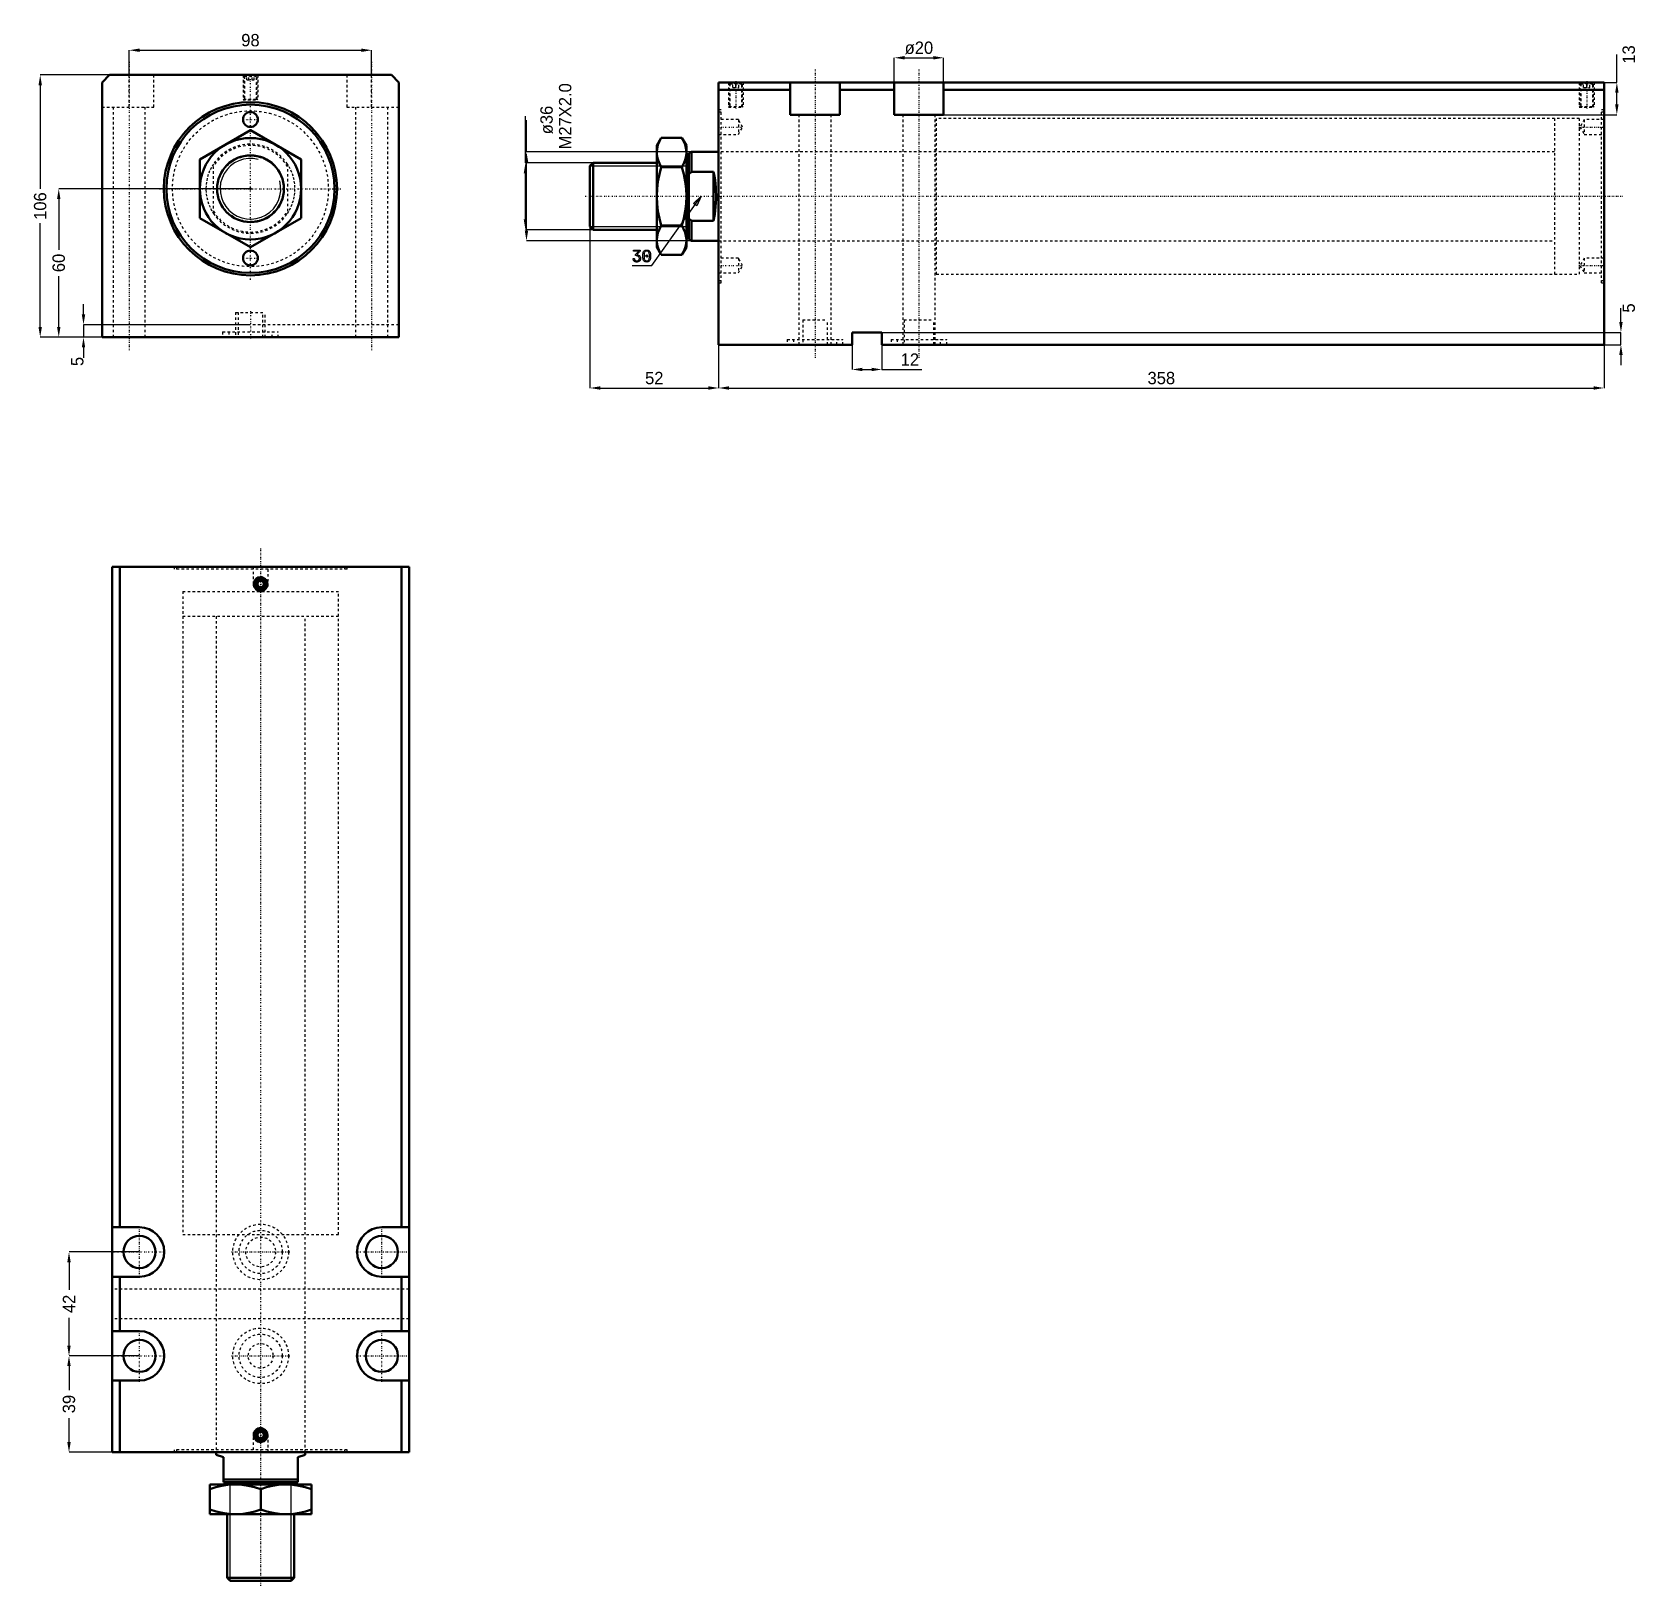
# Model space of a CAD drawing. Header units: millimetres. Extents: x -88 to 561, y -565 to 63.
import ezdxf

# ---------------------------------------------------------------- set-up
doc = ezdxf.new("R2010")
doc.units = ezdxf.units.MM
doc.linetypes.add('Center', pattern=[1.5, 0.45, -0.5, 0.05, -0.5])
doc.linetypes.add('Dashed', pattern=[2, 1, -1])
for name, color, linetype, lineweight in [('2d ConnectionPoints', 7, 'Continuous', 50), ('AM_0', 7, 'Continuous', 50), ('AM_5', 3, 'Continuous', 25), ('AM_7', 7, 'Center', 25), ('AM_9', 6, 'Dashed', 25)]:
    doc.layers.add(name, color=color, linetype=linetype, lineweight=lineweight)
doc.dimstyles.new('ISO-25', dxfattribs={"dimtxt": 2.5, "dimasz": 2.5, "dimexe": 1.25, "dimexo": 0.625, "dimtad": 1, "dimtxsty": 'Standard', "dimcen": 2.5, "dimadec": 0, "dimazin": 0, "dimtfac": 1, "dimtmove": 0, "dimatfit": 3, "dimfxl": 0, "dimarcsym": 0})

# ---------------------------------------------------------------- blocks, each defined once
blk = doc.blocks.new('1_JECX_MF_EXLA_63_250_0_rod__0_in_JECX_MF_160_EXLA_63_250_0__0')
at = {"layer": 'AM_0'}
for p, q in [((-20.5, 11.84), (0, 23.67)), ((0, 23.67), (20.5, 11.84)), ((-20.5, -11.84), (-20.5, 11.84)), ((20.5, 11.84), (20.5, -11.84)), ((0, -23.67), (-20.5, -11.84)), ((20.5, -11.84), (0, -23.67))]:
    blk.add_line(p, q, dxfattribs=at)
for radius in [20.5, 13.5]:
    blk.add_circle((0, 0), radius, dxfattribs=at)
at = {"layer": 'AM_5'}
blk.add_arc((0, 0), 12.27, 75, 15, dxfattribs=at)
at = {"layer": 'AM_9'}
for p, q in [((-15, -9.95), (-15, 9.95)), ((15, 9.95), (15, -9.95))]:
    blk.add_line(p, q, dxfattribs=at)
for points in [[(-15, 9.95), (-15.81, 8.6), (-16.5, 7.19), (-17.06, 5.73), (-17.5, 4.22), (-17.8, 2.68), (-17.97, 1.12), (-17.99, -0.45), (-17.89, -2.02), (-17.64, -3.57), (-17.26, -5.1), (-16.75, -6.58), (-16.12, -8.02), (-15.36, -9.39), (-15, -9.95)], [(15, -9.95), (15.81, -8.6), (16.5, -7.19), (17.06, -5.73), (17.5, -4.22), (17.8, -2.68), (17.97, -1.12), (17.99, 0.45), (17.89, 2.02), (17.64, 3.57), (17.26, 5.1), (16.75, 6.58), (16.12, 8.02), (15.36, 9.39), (15, 9.95)]]:
    blk.add_lwpolyline(points, dxfattribs=at)
blk.add_circle((0, 0), 13.27, dxfattribs=at)
for radius, start, end in [(18, 33.55731, 146.44269), (17.5, 31.00272, 148.99728), (17.5, 211.00272, 328.99728), (18, 213.55731, 326.44269)]:
    blk.add_arc((0, 0), radius, start, end, dxfattribs=at)
blk = doc.blocks.new('2_JECX_MF_EXLA_63_250_0_body__0_in_JECX_MF_160_EXLA_63_250_0__0')
at = {"layer": 'AM_0'}
for p, q in [((-57, 46), (-60, 43)), ((57, 46), (-57, 46)), ((60, 43), (57, 46)), ((-60, 43), (-60, -60)), ((60, -60), (60, 43)), ((-60, -60), (60, -60))]:
    blk.add_line(p, q, dxfattribs=at)
for centre, radius in [((0, 0), 35), ((0, 0), 34), ((0, 28), 3), ((0, -28), 3)]:
    blk.add_circle(centre, radius, dxfattribs=at)
at = {"layer": 'AM_5', "linetype": 'Dashed'}
for p, q in [((-3, 46), (-3, 36)), ((3, 46), (3, 36))]:
    blk.add_line(p, q, dxfattribs=at)
at = {"layer": 'AM_7'}
for p, q in [((-49, 51.3), (-49, -65.3)), ((0, -36.75), (0, 46.5)), ((49, 51.3), (49, -65.3)), ((-3.15, 28), (3.15, 28)), ((-36.75, 0), (36.75, 0)), ((-3.15, -28), (3.15, -28)), ((0, -49.5), (0, -60.5))]:
    blk.add_line(p, q, dxfattribs=at)
at = {"layer": 'AM_9'}
for p, q in [((-49, 33), (-49, 46)), ((-39, 33), (-39, 46)), ((-3, 46), (-2.73, 45.73)), ((-2.73, 45.73), (-2.73, 36.27)), ((-2.73, 45.73), (2.73, 45.73)), ((-1.9, 46), (-2.4, 45.5)), ((-2.4, 45.5), (-2.4, 36)), ((-2.4, 45.5), (2.4, 45.5)), ((-1.44, 44), (-1.44, 46)), ((-0.72, 44), (-0.72, 46)), ((0.72, 44), (0.72, 46)), ((1.44, 44), (1.44, 46)), ((2.4, 45.5), (1.9, 46)), ((2.4, 36), (2.4, 45.5)), ((2.73, 45.73), (3, 46)), ((2.73, 36.27), (2.73, 45.73)), ((39, 46), (39, 33)), ((49, 33), (49, 46)), ((-1.44, 44), (1.44, 44)), ((-60, 33), (-39, 33)), ((-55.5, 33), (-55.5, -60)), ((-42.5, -60), (-42.5, 33)), ((-2.73, 36.27), (-3, 36)), ((-3, 36), (3, 36)), ((-2.73, 36.27), (2.73, 36.27)), ((3, 36), (2.73, 36.27)), ((39, 33), (60, 33)), ((42.5, 33), (42.5, -60)), ((55.5, -60), (55.5, 33)), ((-6, -50), (6, -50)), ((-6, -50), (-6, -60)), ((-5, -50), (-5, -60)), ((5, -60), (5, -50)), ((6, -60), (6, -50)), ((60, -55), (-60, -55)), ((-11.25, -57.9), (11.25, -57.9)), ((-11.25, -57.9), (-11.25, -60)), ((-8.75, -57.9), (-8.75, -60)), ((8.75, -60), (8.75, -57.9)), ((11.25, -60), (11.25, -57.9))]:
    blk.add_line(p, q, dxfattribs=at)
blk.add_circle((0, 0), 31.5, dxfattribs=at)
blk = doc.blocks.new('*D3')
at = {"layer": 'AM_5', "color": 0, "lineweight": -2}
for p, q in [((-49, 46), (-49, 56)), ((-44.83, 56), (44.83, 56)), ((49, 46), (49, 56))]:
    blk.add_line(p, q, dxfattribs=at)
at = {"layer": 'AM_5', "color": 0}
for points in [[(-44.83, 56.69), (-44.83, 55.31), (-49, 56)], [(44.83, 55.31), (44.83, 56.69), (49, 56)]]:
    blk.add_solid(points, dxfattribs=at)
at = {"layer": 'Defpoints', "color": 0}
for p in [(49, 56), (-49, 46), (49, 46)]:
    blk.add_point(p, dxfattribs=at)
at = {"layer": 'AM_5', "color": 0, "insert": (0, 60.05), "char_height": 5, "attachment_point": 5}
blk.add_mtext('98', dxfattribs=at)
blk = doc.blocks.new('*D4')
at = {"layer": 'AM_5', "color": 0, "lineweight": -2}
for p, q in [((-57, 46), (-85, 46)), ((-85, 41.83), (-85, -0.03)), ((-85, -55.83), (-85, -13.97)), ((-60, -60), (-85, -60))]:
    blk.add_line(p, q, dxfattribs=at)
at = {"layer": 'AM_5', "color": 0}
for points in [[(-84.31, 41.83), (-85.69, 41.83), (-85, 46)], [(-85.69, -55.83), (-84.31, -55.83), (-85, -60)]]:
    blk.add_solid(points, dxfattribs=at)
at = {"layer": 'Defpoints', "color": 0}
for p in [(-57, 46), (-85, -60), (-60, -60)]:
    blk.add_point(p, dxfattribs=at)
at = {"layer": 'AM_5', "color": 0, "insert": (-85, -7), "char_height": 5, "attachment_point": 5, "rotation": 90}
blk.add_mtext('106', dxfattribs=at)
blk = doc.blocks.new('*D5')
at = {"layer": 'AM_5', "color": 0, "lineweight": -2}
for p, q in [((0, 0), (-77.5, 0)), ((-77.5, -4.17), (-77.5, -24.69)), ((-77.5, -55.83), (-77.5, -35.31)), ((-60, -60), (-77.5, -60))]:
    blk.add_line(p, q, dxfattribs=at)
at = {"layer": 'AM_5', "color": 0}
for points in [[(-76.81, -4.17), (-78.19, -4.17), (-77.5, 0)], [(-78.19, -55.83), (-76.81, -55.83), (-77.5, -60)]]:
    blk.add_solid(points, dxfattribs=at)
at = {"layer": 'Defpoints', "color": 0}
for p in [(0, 0), (-77.5, -60), (-60, -60)]:
    blk.add_point(p, dxfattribs=at)
at = {"layer": 'AM_5', "color": 0, "insert": (-77.5, -30), "char_height": 5, "attachment_point": 5, "rotation": 90}
blk.add_mtext('60', dxfattribs=at)
blk = doc.blocks.new('*D6')
at = {"layer": 'AM_5', "color": 0, "lineweight": -2}
for p, q in [((-67.5, -50.83), (-67.5, -46.67)), ((0, -55), (-67.5, -55)), ((-67.5, -55), (-67.5, -60)), ((-60, -60), (-67.5, -60)), ((-67.5, -64.17), (-67.5, -68.33))]:
    blk.add_line(p, q, dxfattribs=at)
at = {"layer": 'AM_5', "color": 0}
for points in [[(-68.19, -50.83), (-66.81, -50.83), (-67.5, -55)], [(-66.81, -64.17), (-68.19, -64.17), (-67.5, -60)]]:
    blk.add_solid(points, dxfattribs=at)
at = {"layer": 'Defpoints', "color": 0}
for p in [(0, -55), (-67.5, -60), (-60, -60)]:
    blk.add_point(p, dxfattribs=at)
at = {"layer": 'AM_5', "color": 0, "insert": (-70, -69.83), "char_height": 5, "attachment_point": 5, "rotation": 90}
blk.add_mtext('5', dxfattribs=at)
blk = doc.blocks.new('1_JECX_MF_EXLA_63_250_0_rod__0_in_JECX_MF_160_EXLA_63_250_0__4')
at = {"layer": 'AM_0'}
for p, q in [((-18, 0), (-18, -1.03)), ((18, -1.03), (18, 0)), ((-15, -2), (-18, -1.03)), ((-15, -12), (-15, -2)), ((18, -1.03), (15, -2)), ((15, -2), (15, -12)), ((-15, -11), (15, -11)), ((-15, -12), (15, -12)), ((-12.27, -12), (-13.27, -13)), ((13.27, -13), (12.27, -12)), ((-20.5, -25), (-20.5, -13)), ((20.5, -13), (-20.5, -13)), ((0, -23.17), (0, -14.83)), ((20.5, -13), (20.5, -25)), ((20.5, -25), (-20.5, -25)), ((-13.5, -25), (-13.5, -50.77)), ((13.5, -50.77), (13.5, -25)), ((-13.5, -50.77), (13.5, -50.77)), ((-13.5, -50.77), (-12.27, -52)), ((12.27, -52), (13.5, -50.77)), ((-12.27, -52), (12.27, -52))]:
    blk.add_line(p, q, dxfattribs=at)
for points in [[(-10.25, -13), (-10.98, -13.01), (-13.37, -13.18), (-15.75, -13.55), (-18.14, -14.12), (-20.5, -14.83)], [(0, -14.83), (-2.49, -14.08), (-5.02, -13.5), (-7.63, -13.13), (-10.25, -13)], [(10.25, -13), (9.52, -13.01), (7.13, -13.18), (4.75, -13.55), (2.36, -14.12), (0, -14.83)], [(20.5, -14.83), (18.01, -14.08), (15.48, -13.5), (12.87, -13.13), (10.25, -13)], [(-20.5, -23.17), (-18.01, -23.92), (-15.48, -24.5), (-12.87, -24.87), (-10.25, -25)], [(-10.25, -25), (-9.52, -24.99), (-7.13, -24.82), (-4.75, -24.45), (-2.36, -23.88), (0, -23.17)], [(0, -23.17), (2.49, -23.92), (5.02, -24.5), (7.63, -24.87), (10.25, -25)], [(10.25, -25), (10.98, -24.99), (13.37, -24.82), (15.75, -24.45), (18.14, -23.88), (20.5, -23.17)]]:
    blk.add_lwpolyline(points, dxfattribs=at)
at = {"layer": 'AM_5'}
for p, q in [((-12.27, -52), (-12.27, -12)), ((12.27, -52), (12.27, -12))]:
    blk.add_line(p, q, dxfattribs=at)
at = {"layer": 'AM_7'}
blk.add_line((0, -54), (0, 366), dxfattribs=at)
at = {"layer": 'AM_9'}
for p, q in [((-31.5, 348), (31.5, 348)), ((-31.5, 348), (-31.5, 338)), ((31.5, 338), (31.5, 348)), ((-31.5, 338), (31.5, 338)), ((-18, 338), (-18, 0)), ((18, 0), (18, 338))]:
    blk.add_line(p, q, dxfattribs=at)
blk = doc.blocks.new('2_JECX_MF_EXLA_63_250_0_body__0_in_JECX_MF_160_EXLA_63_250_0__4')
at = {"layer": 'AM_0'}
for p, q in [((60, 358), (-60, 358)), ((-60, 358), (-60, 0)), ((-57, 358), (-57, 91)), ((57, 358), (57, 91)), ((60, 358), (60, 0)), ((-0.72, 352.25), (-1.44, 351)), ((-1.44, 351), (-0.72, 349.75)), ((0.72, 352.25), (-0.72, 352.25)), ((1.44, 351), (0.72, 352.25)), ((0.72, 349.75), (1.44, 351)), ((-0.72, 349.75), (0.72, 349.75)), ((-49, 91), (-60, 91)), ((60, 91), (49, 91)), ((-60, 71), (-49, 71)), ((-57, 71), (-57, 49)), ((49, 71), (60, 71)), ((57, 71), (57, 49)), ((-49, 49), (-60, 49)), ((60, 49), (49, 49)), ((-60, 29), (-49, 29)), ((-57, 29), (-57, 0)), ((49, 29), (60, 29)), ((57, 29), (57, 0)), ((-0.72, 8.25), (-1.44, 7)), ((-1.44, 7), (-0.72, 5.75)), ((0.72, 8.25), (-0.72, 8.25)), ((1.44, 7), (0.72, 8.25)), ((0.72, 5.75), (1.44, 7)), ((60, 0), (-60, 0)), ((-0.72, 5.75), (0.72, 5.75))]:
    blk.add_line(p, q, dxfattribs=at)
for centre, radius in [((0, 351), 2.73), ((0, 351), 2.4), ((0, 351), 1.9), ((-49, 81), 6.5), ((49, 81), 6.5), ((-49, 39), 6.5), ((49, 39), 6.5), ((0, 7), 2.73), ((0, 7), 2.4), ((0, 7), 1.9)]:
    blk.add_circle(centre, radius, dxfattribs=at)
for centre, start, end in [((-49, 81), 270, 90), ((49, 81), 90, 270), ((-49, 39), 270, 90), ((49, 39), 90, 270)]:
    blk.add_arc(centre, 10, start, end, dxfattribs=at)
at = {"layer": 'AM_5'}
for centre in [(0, 351), (0, 7)]:
    blk.add_arc(centre, 3, 75, 15, dxfattribs=at)
at = {"layer": 'AM_7'}
for p, q in [((-3.15, 351), (3.15, 351)), ((-49, 70.5), (-49, 91.5)), ((49, 70.5), (49, 91.5)), ((-59.5, 81), (-38.5, 81)), ((-11.81, 81), (11.81, 81)), ((38.5, 81), (59.5, 81)), ((-49, 28.5), (-49, 49.5)), ((49, 28.5), (49, 49.5)), ((-59.5, 39), (-38.5, 39)), ((-11.81, 39), (11.81, 39)), ((38.5, 39), (59.5, 39)), ((-3.15, 7), (3.15, 7))]:
    blk.add_line(p, q, dxfattribs=at)
at = {"layer": 'AM_9'}
for p, q in [((-35, 358), (-35, 357)), ((35, 357), (-35, 357)), ((-34, 358), (-34, 357)), ((-3, 358), (-3, 350)), ((3, 350), (3, 358)), ((34, 357), (34, 358)), ((35, 357), (35, 358)), ((-31.5, 348), (31.5, 348)), ((-31.5, 348), (-31.5, 88)), ((-3, 350), (3, 350)), ((-3, 350), (0, 348.27)), ((0, 348.27), (3, 350)), ((31.5, 88), (31.5, 348)), ((-31.5, 88), (31.5, 88)), ((-18, 88), (-18, 0)), ((18, 0), (18, 88)), ((60, 66), (-60, 66)), ((60, 54), (-60, 54)), ((0, 9.73), (-3, 8)), ((-3, 8), (-3, 0)), ((-3, 8), (3, 8)), ((3, 8), (0, 9.73)), ((3, 0), (3, 8)), ((35, 1), (-35, 1)), ((-35, 1), (-35, 0)), ((-34, 1), (-34, 0)), ((34, 0), (34, 1)), ((35, 0), (35, 1))]:
    blk.add_line(p, q, dxfattribs=at)
for centre, radius in [((0, 81), 11.25), ((0, 81), 8.75), ((0, 81), 6), ((0, 39), 11.25), ((0, 39), 8.75), ((0, 39), 5)]:
    blk.add_circle(centre, radius, dxfattribs=at)
blk = doc.blocks.new('*D12')
at = {"layer": 'AM_5', "color": 0, "lineweight": -2}
for p, q in [((-44.86, -429.81), (-73.36, -429.81)), ((-73.36, -433.98), (-73.36, -445.15)), ((-73.36, -467.65), (-73.36, -456.48)), ((-44.86, -471.81), (-73.36, -471.81))]:
    blk.add_line(p, q, dxfattribs=at)
at = {"layer": 'AM_5', "color": 0}
for points in [[(-74.06, -433.98), (-72.67, -433.98), (-73.36, -429.81)], [(-74.06, -467.65), (-72.67, -467.65), (-73.36, -471.81)]]:
    blk.add_solid(points, dxfattribs=at)
at = {"layer": 'Defpoints', "color": 0}
for p in [(-73.36, -429.81), (-44.86, -429.81), (-44.86, -471.81)]:
    blk.add_point(p, dxfattribs=at)
at = {"layer": 'AM_5', "color": 0, "insert": (-73.36, -450.81), "char_height": 5, "attachment_point": 5, "rotation": 90}
blk.add_mtext('42', dxfattribs=at)
blk = doc.blocks.new('*D13')
at = {"layer": 'AM_5', "color": 0, "lineweight": -2}
for p, q in [((-44.86, -471.81), (-73.36, -471.81)), ((-73.36, -475.98), (-73.36, -485.65)), ((-73.36, -506.65), (-73.36, -496.98)), ((-55.86, -510.81), (-73.36, -510.81))]:
    blk.add_line(p, q, dxfattribs=at)
at = {"layer": 'AM_5', "color": 0}
for points in [[(-74.06, -475.98), (-72.67, -475.98), (-73.36, -471.81)], [(-74.06, -506.65), (-72.67, -506.65), (-73.36, -510.81)]]:
    blk.add_solid(points, dxfattribs=at)
at = {"layer": 'Defpoints', "color": 0}
for p in [(-44.86, -471.81), (-73.36, -510.81), (-55.86, -510.81)]:
    blk.add_point(p, dxfattribs=at)
at = {"layer": 'AM_5', "color": 0, "insert": (-73.36, -491.31), "char_height": 5, "attachment_point": 5, "rotation": 90}
blk.add_mtext('39', dxfattribs=at)
blk = doc.blocks.new('1_JECX_MF_EXLA_63_250_0_rod__0_in_JECX_MF_160_EXLA_63_250_0__2')
at = {"layer": 'AM_0'}
for p, q in [((-23.17, 23.67), (-25, 20.5)), ((-25, 20.5), (-25, -20.5)), ((-23.17, 23.67), (-14.83, 23.67)), ((-13, 20.5), (-14.83, 23.67)), ((-13, 20.5), (-13, -20.5)), ((-50.77, 13.5), (-52, 12.27)), ((-25, 13.5), (-50.77, 13.5)), ((-50.77, 13.5), (-50.77, -13.5)), ((-12, 12.27), (-13, 13.27)), ((-11, 18), (-12, 17.5)), ((-12, 17.5), (-12, -17.5)), ((0, 18), (-11, 18)), ((-11, 18), (-11, 9.95)), ((-52, 12.27), (-52, -12.27)), ((-23.17, 11.84), (-14.83, 11.84)), ((-11, 9.95), (-12, 9.01)), ((-2, 9.95), (-11, 9.95)), ((-2, 9.95), (-2, -9.95)), ((-52, -12.27), (-50.77, -13.5)), ((-23.17, -11.84), (-14.83, -11.84)), ((-13, -13.27), (-12, -12.27)), ((-12, -9.01), (-11, -9.95)), ((-11, -9.95), (-2, -9.95)), ((-11, -9.95), (-11, -18)), ((-50.77, -13.5), (-25, -13.5)), ((-12, -17.5), (-11, -18)), ((-11, -18), (0, -18)), ((-25, -20.5), (-23.17, -23.67)), ((-23.17, -23.67), (-14.83, -23.67)), ((-14.83, -23.67), (-13, -20.5))]:
    blk.add_line(p, q, dxfattribs=at)
for points in [[(-23.17, 23.67), (-23.92, 22.23), (-24.5, 20.77), (-24.87, 19.27), (-25, 17.75)], [(-13, 17.75), (-13.01, 18.17), (-13.18, 19.56), (-13.55, 20.93), (-14.12, 22.31), (-14.83, 23.67)], [(-25, 17.75), (-24.99, 17.33), (-24.82, 15.95), (-24.45, 14.58), (-23.88, 13.2), (-23.17, 11.84)], [(-14.83, 11.84), (-14.08, 13.28), (-13.5, 14.73), (-13.13, 16.24), (-13, 17.75)], [(-23.17, 11.84), (-23.92, 8.96), (-24.5, 6.04), (-24.87, 3.03), (-25, 0)], [(-13, 0), (-13, 0.14), (-13.13, 3.08), (-13.5, 5.99), (-14.08, 8.93), (-14.83, 11.84)], [(-2, -9.95), (-1.74, -8.6), (-1.51, -7.19), (-1.33, -5.73), (-1.19, -4.22), (-1.09, -2.68), (-1.04, -1.12), (-1.03, 0.45), (-1.06, 2.02), (-1.14, 3.57), (-1.26, 5.1), (-1.43, 6.58), (-1.64, 8.02), (-1.88, 9.39), (-2, 9.95)], [(-25, 0), (-25, -0.14), (-24.87, -3.08), (-24.5, -5.99), (-23.92, -8.93), (-23.17, -11.84)], [(-14.83, -11.84), (-14.08, -8.96), (-13.5, -6.04), (-13.13, -3.03), (-13, 0)], [(-23.17, -11.84), (-23.92, -13.28), (-24.5, -14.73), (-24.87, -16.24), (-25, -17.75)], [(-13, -17.75), (-13.01, -17.33), (-13.18, -15.95), (-13.55, -14.58), (-14.12, -13.2), (-14.83, -11.84)], [(-25, -17.75), (-24.99, -18.17), (-24.82, -19.56), (-24.45, -20.93), (-23.88, -22.31), (-23.17, -23.67)], [(-14.83, -23.67), (-14.08, -22.23), (-13.5, -20.77), (-13.13, -19.27), (-13, -17.75)]]:
    blk.add_lwpolyline(points, dxfattribs=at)
at = {"layer": 'AM_5'}
for p, q in [((-52, 12.27), (-12, 12.27)), ((-52, -12.27), (-12, -12.27))]:
    blk.add_line(p, q, dxfattribs=at)
at = {"layer": 'AM_7'}
blk.add_line((-54, 0), (366, 0), dxfattribs=at)
at = {"layer": 'AM_9'}
for p, q in [((348, 31.5), (338, 31.5)), ((338, 31.5), (338, -31.5)), ((348, 31.5), (348, -31.5)), ((338, 18), (0, 18)), ((0, -18), (338, -18)), ((338, -31.5), (348, -31.5))]:
    blk.add_line(p, q, dxfattribs=at)
blk = doc.blocks.new('2_JECX_MF_EXLA_63_250_0_body__0_in_JECX_MF_160_EXLA_63_250_0__2')
at = {"layer": 'AM_0'}
for p, q in [((0, -60), (0, 46)), ((358, 46), (0, 46)), ((29, 33), (29, 46)), ((49, 33), (49, 46)), ((71, 33), (71, 46)), ((91, 33), (91, 46)), ((358, -60), (358, 46)), ((29, 43), (0, 43)), ((71, 43), (49, 43)), ((358, 43), (91, 43)), ((29, 33), (49, 33)), ((71, 33), (91, 33)), ((54, -55), (54, -60)), ((66, -55), (54, -55)), ((66, -60), (66, -55)), ((54, -60), (0, -60)), ((358, -60), (66, -60))]:
    blk.add_line(p, q, dxfattribs=at)
at = {"layer": 'AM_5', "linetype": 'Dashed'}
for p, q in [((4, 46), (4, 36)), ((10, 46), (10, 36)), ((348, 46), (348, 36)), ((354, 46), (354, 36))]:
    blk.add_line(p, q, dxfattribs=at)
at = {"layer": 'AM_7'}
for p, q in [((7, 46.5), (7, 35.5)), ((39, 51.3), (39, -65.3)), ((81, 51.3), (81, -65.3)), ((351, 46.5), (351, 35.5)), ((-0.49, 28), (10.22, 28)), ((347.78, 28), (358.49, 28)), ((-0.49, -28), (10.22, -28)), ((347.78, -28), (358.49, -28))]:
    blk.add_line(p, q, dxfattribs=at)
at = {"layer": 'AM_9'}
for p, q in [((4, 46), (4.27, 45.73)), ((4.27, 45.73), (4.27, 36.27)), ((4.27, 45.73), (9.73, 45.73)), ((5.1, 46), (4.6, 45.5)), ((4.6, 45.5), (4.6, 36)), ((4.6, 45.5), (9.4, 45.5)), ((5.75, 44), (5.75, 46)), ((7, 44), (7, 46)), ((8.25, 44), (8.25, 46)), ((9.4, 45.5), (8.9, 46)), ((9.4, 36), (9.4, 45.5)), ((9.73, 45.73), (10, 46)), ((9.73, 36.27), (9.73, 45.73)), ((348, 46), (348.27, 45.73)), ((348.27, 45.73), (348.27, 36.27)), ((348.27, 45.73), (353.73, 45.73)), ((349.1, 46), (348.6, 45.5)), ((348.6, 45.5), (348.6, 36)), ((348.6, 45.5), (353.4, 45.5)), ((349.75, 44), (349.75, 46)), ((351, 44), (351, 46)), ((352.25, 44), (352.25, 46)), ((353.4, 45.5), (352.9, 46)), ((353.4, 36), (353.4, 45.5)), ((353.73, 45.73), (354, 46)), ((353.73, 36.27), (353.73, 45.73)), ((5.75, 44), (8.25, 44)), ((349.75, 44), (352.25, 44)), ((1, 35), (0, 35)), ((1, 34), (0, 34)), ((1, -35), (1, 35)), ((4.27, 36.27), (4, 36)), ((4, 36), (10, 36)), ((4.27, 36.27), (9.73, 36.27)), ((10, 36), (9.73, 36.27)), ((32.5, 33), (32.5, -60)), ((45.5, -60), (45.5, 33)), ((74.5, 33), (74.5, -60)), ((87.5, -60), (87.5, 33)), ((348.27, 36.27), (348, 36)), ((348, 36), (354, 36)), ((348.27, 36.27), (353.73, 36.27)), ((354, 36), (353.73, 36.27)), ((357, -35), (357, 35)), ((358, 35), (357, 35)), ((358, 34), (357, 34)), ((8, 31), (0, 31)), ((9.73, 28), (8, 31)), ((8, 31), (8, 25)), ((8, 25), (9.73, 28)), ((348, 31.5), (88, 31.5)), ((88, 31.5), (88, -31.5)), ((348, 31.5), (348, -31.5)), ((350, 31), (348.27, 28)), ((348.27, 28), (350, 25)), ((358, 31), (350, 31)), ((350, 31), (350, 25)), ((0, 25), (8, 25)), ((350, 25), (358, 25)), ((88, 18), (0, 18)), ((0, -18), (88, -18)), ((8, -25), (0, -25)), ((9.73, -28), (8, -25)), ((8, -25), (8, -31)), ((350, -25), (348.27, -28)), ((358, -25), (350, -25)), ((350, -25), (350, -31)), ((0, -31), (8, -31)), ((8, -31), (9.73, -28)), ((88, -31.5), (348, -31.5)), ((348.27, -28), (350, -31)), ((350, -31), (358, -31)), ((0, -34), (1, -34)), ((0, -35), (1, -35)), ((357, -34), (358, -34)), ((357, -35), (358, -35)), ((34, -50), (44, -50)), ((34, -50), (34, -60)), ((44, -60), (44, -50)), ((75, -50), (87, -50)), ((75, -50), (75, -60)), ((87, -60), (87, -50)), ((27.75, -57.9), (50.25, -57.9)), ((27.75, -57.9), (27.75, -60)), ((30.25, -57.9), (30.25, -60)), ((47.75, -60), (47.75, -57.9)), ((50.25, -60), (50.25, -57.9)), ((69.75, -57.9), (92.25, -57.9)), ((69.75, -57.9), (69.75, -60)), ((72.25, -57.9), (72.25, -60)), ((89.75, -60), (89.75, -57.9)), ((92.25, -60), (92.25, -57.9))]:
    blk.add_line(p, q, dxfattribs=at)
blk = doc.blocks.new('*D25')
at = {"layer": 'AM_5', "color": 0, "lineweight": -2}
for p, q in [((260.27, 42.95), (260.27, 52.95)), ((264.44, 52.95), (276.1, 52.95)), ((280.27, 42.95), (280.27, 52.95))]:
    blk.add_line(p, q, dxfattribs=at)
at = {"layer": 'AM_5', "color": 0}
for points in [[(264.44, 53.65), (264.44, 52.26), (260.27, 52.95)], [(276.1, 53.65), (276.1, 52.26), (280.27, 52.95)]]:
    blk.add_solid(points, dxfattribs=at)
at = {"layer": 'Defpoints', "color": 0}
for p in [(280.27, 52.95), (260.27, 42.95), (280.27, 42.95)]:
    blk.add_point(p, dxfattribs=at)
at = {"layer": 'AM_5', "color": 0, "insert": (270.27, 56.95), "char_height": 5, "attachment_point": 5}
blk.add_mtext('ø20', dxfattribs=at)
blk = doc.blocks.new('*D26')
at = {"layer": 'AM_5', "color": 0, "lineweight": -2}
for p, q in [((552.44, 42.95), (552.44, 54.29)), ((280.27, 42.95), (552.44, 42.95)), ((552.44, 34.12), (552.44, 38.79)), ((280.27, 29.95), (552.44, 29.95))]:
    blk.add_line(p, q, dxfattribs=at)
at = {"layer": 'AM_5', "color": 0}
for points in [[(551.74, 38.79), (553.13, 38.79), (552.44, 42.95)], [(551.74, 34.12), (553.13, 34.12), (552.44, 29.95)]]:
    blk.add_solid(points, dxfattribs=at)
at = {"layer": 'Defpoints', "color": 0}
for p in [(280.27, 42.95), (552.44, 42.95), (280.27, 29.95)]:
    blk.add_point(p, dxfattribs=at)
at = {"layer": 'AM_5', "color": 0, "insert": (557.27, 54.29), "char_height": 5, "attachment_point": 5, "rotation": 90}
blk.add_mtext('13', dxfattribs=at)
blk = doc.blocks.new('*D27')
at = {"layer": 'AM_5', "color": 0, "lineweight": -2}
for p, q in [((189.27, -63.05), (189.27, -80.55)), ((547.27, -63.05), (547.27, -80.55)), ((193.44, -80.55), (543.1, -80.55))]:
    blk.add_line(p, q, dxfattribs=at)
at = {"layer": 'AM_5', "color": 0}
for points in [[(193.44, -79.85), (193.44, -81.24), (189.27, -80.55)], [(543.1, -79.85), (543.1, -81.24), (547.27, -80.55)]]:
    blk.add_solid(points, dxfattribs=at)
at = {"layer": 'Defpoints', "color": 0}
for p in [(189.27, -63.05), (547.27, -63.05), (547.27, -80.55)]:
    blk.add_point(p, dxfattribs=at)
at = {"layer": 'AM_5', "color": 0, "insert": (368.27, -76.55), "char_height": 5, "attachment_point": 5}
blk.add_mtext('358', dxfattribs=at)
blk = doc.blocks.new('*D28')
at = {"layer": 'AM_5', "color": 0, "lineweight": -2}
for p, q in [((137.27, -3.05), (137.27, -80.55)), ((189.27, -63.05), (189.27, -80.55)), ((141.44, -80.55), (185.1, -80.55))]:
    blk.add_line(p, q, dxfattribs=at)
at = {"layer": 'AM_5', "color": 0}
for points in [[(141.44, -79.85), (141.44, -81.24), (137.27, -80.55)], [(185.1, -79.85), (185.1, -81.24), (189.27, -80.55)]]:
    blk.add_solid(points, dxfattribs=at)
at = {"layer": 'Defpoints', "color": 0}
for p in [(137.27, -3.05), (189.27, -63.05), (189.27, -80.55)]:
    blk.add_point(p, dxfattribs=at)
at = {"layer": 'AM_5', "color": 0, "insert": (163.27, -76.55), "char_height": 5, "attachment_point": 5}
blk.add_mtext('52', dxfattribs=at)
blk = doc.blocks.new('*D29')
at = {"layer": 'AM_5', "color": 0, "lineweight": -2}
for p, q in [((111.6, 14.95), (111.6, 27.79)), ((178.27, 14.95), (111.6, 14.95)), ((111.6, -16.88), (111.6, 10.79)), ((178.27, -21.05), (111.6, -21.05))]:
    blk.add_line(p, q, dxfattribs=at)
at = {"layer": 'AM_5', "color": 0}
for points in [[(110.91, 10.79), (112.3, 10.79), (111.6, 14.95)], [(110.91, -16.88), (112.3, -16.88), (111.6, -21.05)]]:
    blk.add_solid(points, dxfattribs=at)
at = {"layer": 'Defpoints', "color": 0}
for p in [(111.6, 14.95), (178.27, 14.95), (178.27, -21.05)]:
    blk.add_point(p, dxfattribs=at)
at = {"layer": 'AM_5', "color": 0, "insert": (119.77, 27.79), "char_height": 5, "attachment_point": 5, "rotation": 90}
blk.add_mtext('ø36', dxfattribs=at)
blk = doc.blocks.new('*D30')
at = {"layer": 'AM_5', "color": 0, "lineweight": -2}
for p, q in [((111.19, 10.45), (111.19, 29.29)), ((138.5, 10.45), (111.19, 10.45)), ((111.19, -12.38), (111.19, 6.29)), ((138.27, -16.55), (111.19, -16.55))]:
    blk.add_line(p, q, dxfattribs=at)
at = {"layer": 'AM_5', "color": 0}
for points in [[(110.49, 6.29), (111.88, 6.29), (111.19, 10.45)], [(110.49, -12.38), (111.88, -12.38), (111.19, -16.55)]]:
    blk.add_solid(points, dxfattribs=at)
at = {"layer": 'Defpoints', "color": 0}
for p in [(111.19, 10.45), (138.5, 10.45), (138.27, -16.55)]:
    blk.add_point(p, dxfattribs=at)
at = {"layer": 'AM_5', "color": 0, "insert": (127.27, 29.29), "char_height": 5, "attachment_point": 5, "rotation": 90}
blk.add_mtext('M27X2.0', dxfattribs=at)
blk = doc.blocks.new('*D31')
at = {"layer": 'AM_5', "color": 0, "lineweight": -2}
for p, q in [((243.27, -58.05), (243.27, -73.05)), ((255.27, -63.05), (255.27, -73.05)), ((247.44, -73.05), (251.1, -73.05)), ((255.27, -73.05), (271.44, -73.05))]:
    blk.add_line(p, q, dxfattribs=at)
at = {"layer": 'AM_5', "color": 0}
for points in [[(247.44, -72.35), (247.44, -73.74), (243.27, -73.05)], [(251.1, -72.35), (251.1, -73.74), (255.27, -73.05)]]:
    blk.add_solid(points, dxfattribs=at)
at = {"layer": 'Defpoints', "color": 0}
for p in [(243.27, -58.05), (255.27, -63.05), (255.27, -73.05)]:
    blk.add_point(p, dxfattribs=at)
at = {"layer": 'AM_5', "color": 0, "insert": (266.6, -69.05), "char_height": 5, "attachment_point": 5}
blk.add_mtext('12', dxfattribs=at)
blk = doc.blocks.new('*D32')
at = {"layer": 'AM_5', "color": 0, "lineweight": -2}
for p, q in [((554.1, -53.88), (554.1, -48.21)), ((243.27, -58.05), (554.1, -58.05)), ((554.1, -63.05), (554.1, -58.05)), ((255.27, -63.05), (554.1, -63.05)), ((554.1, -67.21), (554.1, -71.38))]:
    blk.add_line(p, q, dxfattribs=at)
at = {"layer": 'AM_5', "color": 0}
for points in [[(553.41, -53.88), (554.8, -53.88), (554.1, -58.05)], [(553.41, -67.21), (554.8, -67.21), (554.1, -63.05)]]:
    blk.add_solid(points, dxfattribs=at)
at = {"layer": 'Defpoints', "color": 0}
for p in [(243.27, -58.05), (255.27, -63.05), (554.1, -63.05)]:
    blk.add_point(p, dxfattribs=at)
at = {"layer": 'AM_5', "color": 0, "insert": (557.27, -48.21), "char_height": 5, "attachment_point": 5, "rotation": 90}
blk.add_mtext('5', dxfattribs=at)

msp = doc.modelspace()

# ---------------------------------------------------------------- linework, layer by layer
at = {"layer": '2d ConnectionPoints'}
for p in [(0, 0), (189.268, -3.048), (4.135, -510.814)]:
    msp.add_point(p, dxfattribs=at)
at = {"layer": 'AM_5'}
for p, q in [((162.268, -31.048), (182.268, -3.048)), ((154.268, -31.048), (162.268, -31.048))]:
    msp.add_line(p, q, dxfattribs=at)
for points in [[(182.268, -3.048), (180.525, -6.922), (179.168, -5.954), (182.268, -3.048)], [(155.201, -28.241), (155.201, -28.241), (155.207, -28.351), (155.236, -28.506), (155.236, -28.506), (155.29, -28.648), (155.339, -28.735), (155.339, -28.735), (155.398, -28.816), (155.501, -28.922), (155.501, -28.922), (155.62, -29.011), (155.708, -29.06), (155.708, -29.06), (155.802, -29.101), (155.947, -29.145), (155.947, -29.145), (156.098, -29.169), (156.202, -29.174), (156.202, -29.174), (156.313, -29.169), (156.473, -29.145), (156.473, -29.145), (156.626, -29.1), (156.725, -29.058), (156.725, -29.058), (156.819, -29.008), (156.945, -28.919), (156.945, -28.919), (157.053, -28.811), (157.115, -28.73), (157.115, -28.73), (157.168, -28.642), (157.225, -28.501), (157.225, -28.501), (157.256, -28.349), (157.262, -28.241), (157.262, -28.241), (157.253, -28.087), (157.21, -27.875), (157.21, -27.875), (157.131, -27.685), (157.057, -27.57), (157.057, -27.57), (156.969, -27.466), (156.814, -27.329), (156.814, -27.329), (156.633, -27.218), (156.496, -27.157), (156.496, -27.157), (156.35, -27.107), (156.116, -27.054), (156.116, -27.054), (155.866, -27.025), (155.689, -27.019), (155.689, -26.564), (157.008, -25.271), (154.805, -25.271), (154.805, -24.835), (157.626, -24.835), (157.626, -25.29), (156.277, -26.623), (156.277, -26.623), (156.571, -26.69), (156.946, -26.837), (156.946, -26.837), (157.241, -27.039), (157.393, -27.203), (157.393, -27.203), (157.514, -27.385), (157.646, -27.682), (157.646, -27.682), (157.716, -28.008), (157.73, -28.241), (157.73, -28.241), (157.721, -28.409), (157.673, -28.644), (157.673, -28.644), (157.584, -28.857), (157.502, -28.987), (157.502, -28.987), (157.406, -29.106), (157.242, -29.262), (157.242, -29.262), (157.054, -29.39), (156.916, -29.46), (156.916, -29.46), (156.77, -29.517), (156.548, -29.579), (156.548, -29.579), (156.319, -29.613), (156.163, -29.619), (156.163, -29.619), (156.012, -29.613), (155.792, -29.58), (155.792, -29.58), (155.582, -29.518), (155.447, -29.461), (155.447, -29.461), (155.318, -29.392), (155.146, -29.265), (155.146, -29.265), (154.997, -29.11), (154.91, -28.992), (154.91, -28.992), (154.837, -28.862), (154.758, -28.648), (154.758, -28.648), (154.715, -28.411), (154.707, -28.241), (155.201, -28.241)], [(160.215, -29.613), (160.215, -29.613), (159.97, -29.601), (159.647, -29.538), (159.647, -29.538), (159.379, -29.421), (159.23, -29.314), (159.23, -29.314), (159.103, -29.185), (158.945, -28.959), (158.945, -28.959), (158.827, -28.693), (158.771, -28.493), (158.771, -28.493), (158.728, -28.273), (158.682, -27.903), (158.682, -27.903), (158.657, -27.483), (158.652, -27.175), (158.652, -27.175), (158.657, -26.875), (158.682, -26.463), (158.682, -26.463), (158.729, -26.099), (158.772, -25.882), (158.772, -25.882), (158.829, -25.684), (158.948, -25.42), (158.948, -25.42), (159.107, -25.195), (159.235, -25.067), (159.235, -25.067), (159.384, -24.96), (159.652, -24.844), (159.652, -24.844), (159.972, -24.782), (160.215, -24.77), (160.215, -24.77), (160.459, -24.782), (160.781, -24.844), (160.781, -24.844), (161.049, -24.96), (161.198, -25.067), (161.198, -25.067), (161.327, -25.195), (161.486, -25.419), (161.486, -25.419), (161.605, -25.683), (161.663, -25.88), (161.663, -25.88), (161.707, -26.097), (161.754, -26.461), (161.754, -26.461), (161.78, -26.874), (161.785, -27.175), (161.785, -27.175), (161.78, -27.478), (161.753, -27.894), (161.753, -27.894), (161.704, -28.264), (161.658, -28.485), (161.658, -28.485), (161.599, -28.686), (161.477, -28.955), (161.477, -28.955), (161.316, -29.183), (161.187, -29.312), (161.187, -29.312), (161.038, -29.42), (160.772, -29.537), (160.772, -29.537), (160.455, -29.601), (160.215, -29.613)], [(160.215, -29.184), (160.215, -29.184), (160.386, -29.173), (160.612, -29.119), (160.612, -29.119), (160.801, -29.017), (160.906, -28.924), (160.906, -28.924), (160.996, -28.813), (161.108, -28.62), (161.108, -28.62), (161.191, -28.397), (161.231, -28.231), (161.231, -28.231), (161.261, -28.051), (161.293, -27.751), (161.293, -27.751), (161.31, -27.417), (161.314, -27.175), (161.314, -27.175), (161.311, -26.919), (161.295, -26.573), (161.295, -26.573), (161.267, -26.272), (161.241, -26.098), (161.241, -26.098), (161.205, -25.94), (161.126, -25.729), (161.126, -25.729), (161.017, -25.549), (160.929, -25.446), (160.929, -25.446), (160.824, -25.359), (160.631, -25.266), (160.631, -25.266), (160.396, -25.215), (160.215, -25.206), (160.215, -25.206), (160.036, -25.215), (159.802, -25.266), (159.802, -25.266), (159.611, -25.359), (159.507, -25.446), (159.507, -25.446), (159.418, -25.549), (159.31, -25.729), (159.31, -25.729), (159.232, -25.94), (159.196, -26.098), (159.196, -26.098), (159.17, -26.272), (159.141, -26.573), (159.141, -26.573), (159.126, -26.919), (159.123, -27.175), (159.123, -27.175), (159.126, -27.419), (159.143, -27.755), (159.143, -27.755), (159.174, -28.055), (159.203, -28.235), (159.203, -28.235), (159.241, -28.399), (159.323, -28.621), (159.323, -28.621), (159.433, -28.813), (159.523, -28.924), (159.523, -28.924), (159.628, -29.017), (159.816, -29.119), (159.816, -29.119), (160.043, -29.173), (160.215, -29.184)], [(159.78, -27.175), (160.215, -26.688), (160.651, -27.175), (160.215, -27.617), (159.78, -27.175)]]:
    msp.add_lwpolyline(points, dxfattribs=at)

# ---------------------------------------------------------------- block references
for name, p in [('2_JECX_MF_EXLA_63_250_0_body__0_in_JECX_MF_160_EXLA_63_250_0__0', (0, 0)), ('2_JECX_MF_EXLA_63_250_0_body__0_in_JECX_MF_160_EXLA_63_250_0__2', (189.268, -3.048)), ('1_JECX_MF_EXLA_63_250_0_rod__0_in_JECX_MF_160_EXLA_63_250_0__2', (189.268, -3.048)), ('1_JECX_MF_EXLA_63_250_0_rod__0_in_JECX_MF_160_EXLA_63_250_0__0', (0, 0)), ('1_JECX_MF_EXLA_63_250_0_rod__0_in_JECX_MF_160_EXLA_63_250_0__4', (4.135, -510.814)), ('2_JECX_MF_EXLA_63_250_0_body__0_in_JECX_MF_160_EXLA_63_250_0__4', (4.135, -510.814))]:
    msp.add_blockref(name, p)

# ---------------------------------------------------------------- dimensions: what is measured, and where the dimension line sits
for base, p1, p2, text, picture, middle in [((49, 56), (-49, 46), (49, 46), '98', '*D3', (0, 56)), ((280.268, 52.952), (260.268, 42.952), (280.268, 42.952), 'ø20', '*D25', (270.268, 52.952)), ((189.268, -80.548), (137.268, -3.048), (189.268, -63.048), '52', '*D28', (163.268, -80.548)), ((255.268, -73.048), (243.268, -58.048), (255.268, -63.048), '12', '*D31', (266.602, -73.048)), ((547.268, -80.548), (189.268, -63.048), (547.268, -63.048), '358', '*D27', (368.268, -80.548))]:
    dim = msp.add_linear_dim(base=base, p1=p1, p2=p2, text=text, dimstyle='ISO-25', override={"dimtxt": 5, "dimasz": 4.166667, "dimexe": 0, "dimexo": 0, "dimgap": 1.5}, dxfattribs=at)
    dim.commit()
    dim.dimension.update_dxf_attribs({"geometry": picture, "text_midpoint": middle, "dimtype": 160})
for base, p1, p2, text, picture, middle in [((552.435, 42.952), (280.268, 29.952), (280.268, 42.952), '13', '*D26', (557.268, 54.286)), ((-85, -60), (-57, 46), (-60, -60), '106', '*D4', (-85, -7)), ((111.185, 10.452), (138.268, -16.548), (138.495, 10.452), 'M27X2.0', '*D30', (127.268, 29.286)), ((111.602, 14.952), (178.268, -21.048), (178.268, 14.952), 'ø36', '*D29', (119.768, 27.786)), ((-77.5, -60), (0, 0), (-60, -60), '60', '*D5', (-77.5, -30)), ((-67.5, -60), (0, -55), (-60, -60), '5', '*D6', (-70, -69.833)), ((554.102, -63.048), (243.268, -58.048), (255.268, -63.048), '5', '*D32', (557.268, -48.214)), ((-73.365, -429.814), (-44.865, -471.814), (-44.865, -429.814), '42', '*D12', (-73.365, -450.814)), ((-73.365, -510.814), (-44.865, -471.814), (-55.865, -510.814), '39', '*D13', (-73.365, -491.314))]:
    dim = msp.add_linear_dim(base=base, p1=p1, p2=p2, angle=90, text=text, dimstyle='ISO-25', override={"dimtxt": 5, "dimasz": 4.166667, "dimexe": 0, "dimexo": 0, "dimgap": 1.5}, dxfattribs=at)
    dim.commit()
    dim.dimension.update_dxf_attribs({"geometry": picture, "text_midpoint": middle, "dimtype": 160, "text_rotation": 90})

doc.saveas('drawing.dxf')
